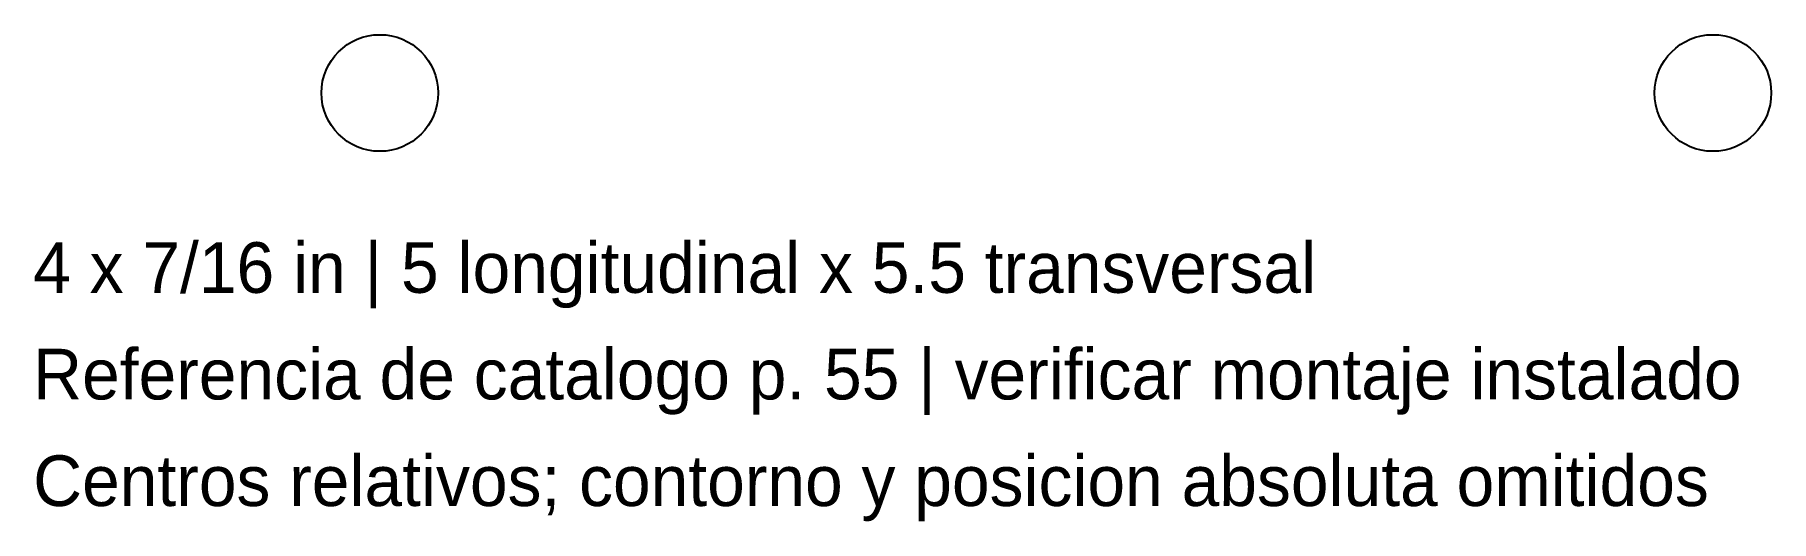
# Model space of a CAD drawing. Header units: inches. Extents: x -3.79 to 2.72, y -4.36 to 4.2.
# Drawn here: x -3.79 to 2.72, y -4.36 to -2.53 of the extents above; entities outside this region: 4.
import ezdxf

# ---------------------------------------------------------------- set-up
doc = ezdxf.new("R2010")
doc.units = ezdxf.units.IN
doc.header["$MEASUREMENT"] = 0

msp = doc.modelspace()

# ---------------------------------------------------------------- linework, layer by layer
for centre in [(-2.5, 2.75), (2.5, 2.75), (-2.5, -2.75), (2.5, -2.75)]:
    msp.add_circle(centre, 0.2188)

# ---------------------------------------------------------------- texts
for s, p in [('Goulds e-SH S-group | 15SH06 / 02SH06', (-3.8, 4)), ('Soporte independiente | Patron de agujeros en pulgadas', (-3.8, 3.6)), ('4 x 7/16 in | 5 longitudinal x 5.5 transversal', (-3.8, -3.5)), ('Referencia de catalogo p. 55 | verificar montaje instalado', (-3.8, -3.9)), ('Centros relativos; contorno y posicion absoluta omitidos', (-3.8, -4.3))]:
    msp.add_text(s, height=0.19).set_placement(p)

doc.saveas('drawing.dxf')
